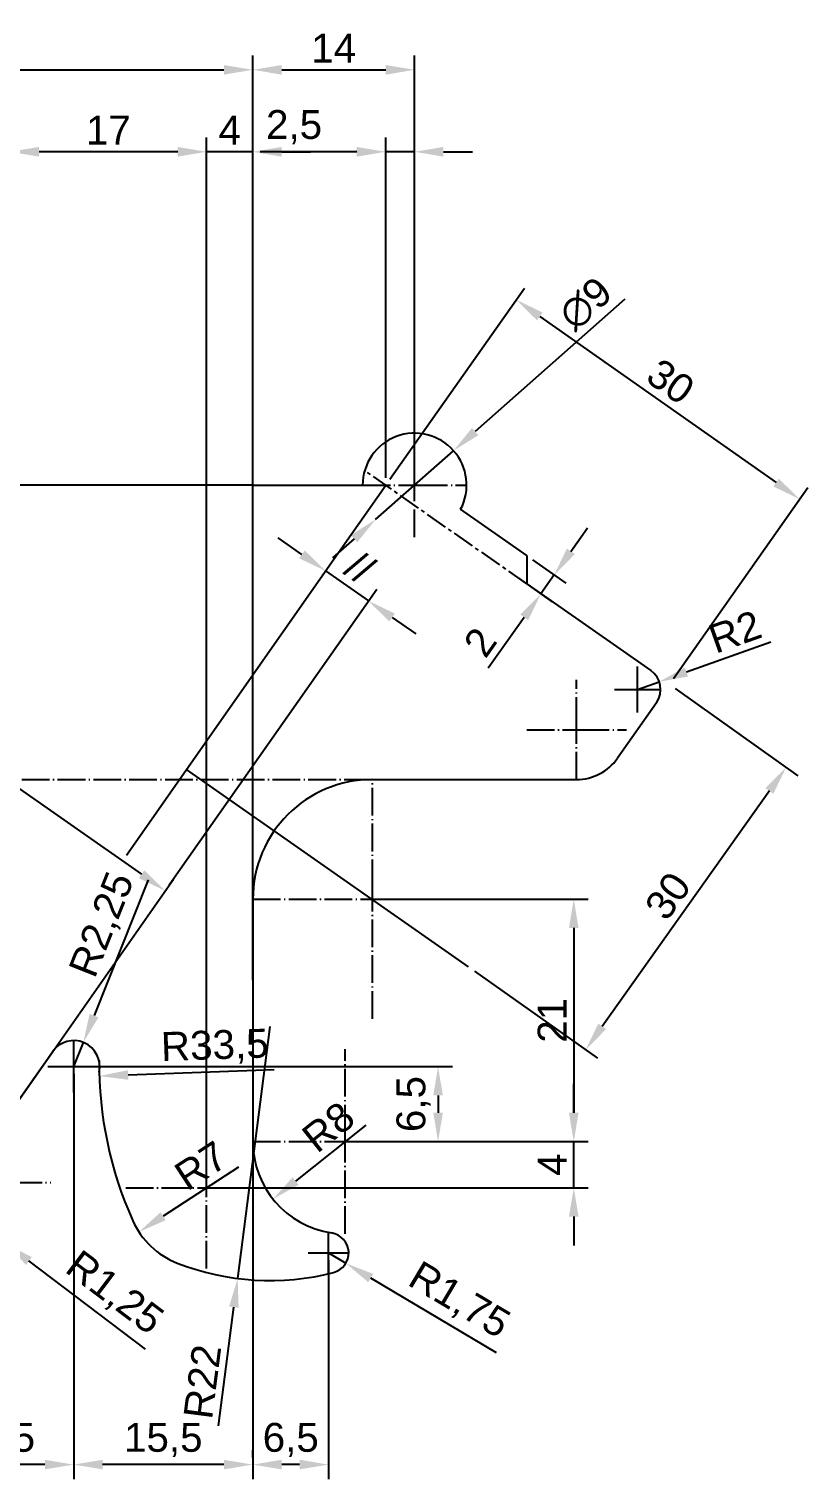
# Model space of a CAD drawing. Header units: millimetres. Extents: x 25 to 198, y 59 to 185.
# Drawn here: x 130.4 to 197.8, y 59.3 to 184.9 of the extents above; entities that cross this region are included whole.
import ezdxf

# ---------------------------------------------------------------- set-up
doc = ezdxf.new("R2010")
doc.units = ezdxf.units.MM
doc.linetypes.add('ACAD_ISO04W100', pattern=[30, 24, -3, 0, -3])
doc.linetypes.add('CENTER2', pattern=[28.575, 19.05, -3.175, 3.175, -3.175])
for name, color, linetype in [('koty', 3, 'Continuous'), ('koty kružnice', 3, 'Continuous'), ('medved', 7, 'Continuous'), ('osy', 2, 'Continuous')]:
    doc.layers.add(name, color=color, linetype=linetype)
doc.styles.get("Standard").update_dxf_attribs({"font": 'arial.ttf'})
doc.dimstyles.new('ISO-25', dxfattribs={"dimtxt": 2.5, "dimasz": 2.5, "dimexe": 1.25, "dimexo": 0.625, "dimtad": 1, "dimtxsty": 'Standard', "dimcen": 2.5, "dimadec": 0, "dimazin": 0, "dimtfac": 1, "dimtmove": 0, "dimatfit": 3, "dimfxl": 1, "dimarcsym": 0})

# ---------------------------------------------------------------- blocks, each defined once
blk = doc.blocks.new('*U9')
at = {"layer": 'osy', "color": 0, "linetype": 'ACAD_ISO04W100', "ltscale": 0.1, "transparency": 16777216}
for p, q in [((0, 3), (0, 34.48)), ((-42.11, 0), (-3, 0)), ((3, 0), (71.41, 0)), ((0, -30), (0, -3))]:
    blk.add_line(p, q, dxfattribs=at)
at = {"layer": 'osy', "color": 0, "linetype": 'Continuous', "ltscale": 0.1, "transparency": 16777216}
for p, q in [((0, -3), (0, 3)), ((-3, 0), (3, 0))]:
    blk.add_line(p, q, dxfattribs=at)
blk = doc.blocks.new('*U10')
at = {"layer": 'osy', "color": 0, "linetype": 'ACAD_ISO04W100', "ltscale": 0.1, "transparency": 16777216}
for p, q in [((0, 0.45), (0, 4.5)), ((-4.5, 0), (-0.45, 0)), ((0.45, 0), (4.5, 0)), ((0, -4.5), (0, -0.45))]:
    blk.add_line(p, q, dxfattribs=at)
at = {"layer": 'osy', "color": 0, "linetype": 'Continuous', "ltscale": 0.1, "transparency": 16777216}
for p, q in [((-0.45, 0), (0.45, 0)), ((0, -0.45), (0, 0.45))]:
    blk.add_line(p, q, dxfattribs=at)
blk = doc.blocks.new('*U11')
at = {"layer": 'osy', "color": 0, "linetype": 'ACAD_ISO04W100', "ltscale": 0.1, "transparency": 16777216}
for p, q in [((0, 0.8), (0, 8)), ((-8, 0), (-0.8, 0)), ((0.8, 0), (8, 0)), ((0, -8), (0, -0.8))]:
    blk.add_line(p, q, dxfattribs=at)
at = {"layer": 'osy', "color": 0, "linetype": 'Continuous', "ltscale": 0.1, "transparency": 16777216}
for p, q in [((-0.8, 0), (0.8, 0)), ((0, -0.8), (0, 0.8))]:
    blk.add_line(p, q, dxfattribs=at)
blk = doc.blocks.new('*U12')
at = {"layer": 'osy', "color": 0, "linetype": 'ACAD_ISO04W100', "ltscale": 0.1, "transparency": 16777216}
for p, q in [((0, 1.04), (0, 10.36)), ((-10.36, 0), (-1.04, 0)), ((1.04, 0), (10.36, 0)), ((0, -10.36), (0, -1.04))]:
    blk.add_line(p, q, dxfattribs=at)
at = {"layer": 'osy', "color": 0, "linetype": 'Continuous', "ltscale": 0.1, "transparency": 16777216}
for p, q in [((-1.04, 0), (1.04, 0)), ((0, -1.04), (0, 1.04))]:
    blk.add_line(p, q, dxfattribs=at)
blk = doc.blocks.new('*U13')
at = {"layer": 'osy', "color": 0, "linetype": 'ACAD_ISO04W100', "ltscale": 0.1, "transparency": 16777216}
for p, q in [((0, 0.2), (0, 2)), ((-2, 0), (-0.2, 0)), ((0.2, 0), (2, 0)), ((0, -2), (0, -0.2))]:
    blk.add_line(p, q, dxfattribs=at)
at = {"layer": 'osy', "color": 0, "linetype": 'Continuous', "ltscale": 0.1, "transparency": 16777216}
for p, q in [((-0.2, 0), (0.2, 0)), ((0, -0.2), (0, 0.2))]:
    blk.add_line(p, q, dxfattribs=at)
blk = doc.blocks.new('*U14')
at = {"layer": 'osy', "color": 0, "linetype": 'ACAD_ISO04W100', "ltscale": 0.1, "transparency": 16777216}
for p, q in [((0, 0.43), (0, 4.32)), ((-4.32, 0), (-0.43, 0)), ((0.43, 0), (4.32, 0)), ((0, -4.32), (0, -0.43))]:
    blk.add_line(p, q, dxfattribs=at)
at = {"layer": 'osy', "color": 0, "linetype": 'Continuous', "ltscale": 0.1, "transparency": 16777216}
for p, q in [((-0.43, 0), (0.43, 0)), ((0, -0.43), (0, 0.43))]:
    blk.add_line(p, q, dxfattribs=at)
blk = doc.blocks.new('*U15')
at = {"layer": 'osy', "color": 0, "linetype": 'ACAD_ISO04W100', "ltscale": 0.1, "transparency": 16777216}
for p, q in [((0, 0.175), (0, 1.75)), ((-1.75, 0), (-0.175, 0)), ((0.175, 0), (1.75, 0)), ((0, -1.75), (0, -0.175))]:
    blk.add_line(p, q, dxfattribs=at)
at = {"layer": 'osy', "color": 0, "linetype": 'Continuous', "ltscale": 0.1, "transparency": 16777216}
for p, q in [((-0.175, 0), (0.175, 0)), ((0, -0.175), (0, 0.175))]:
    blk.add_line(p, q, dxfattribs=at)
blk = doc.blocks.new('*U19')
at = {"layer": 'osy', "color": 0, "linetype": 'ACAD_ISO04W100', "ltscale": 0.1, "transparency": 16777216}
for p, q in [((0, 0.7), (0, 7)), ((-7, 0), (-0.7, 0)), ((0.7, 0), (7, 0)), ((0, -7), (0, -0.7))]:
    blk.add_line(p, q, dxfattribs=at)
at = {"layer": 'osy', "color": 0, "linetype": 'Continuous', "ltscale": 0.1, "transparency": 16777216}
for p, q in [((-0.7, 0), (0.7, 0)), ((0, -0.7), (0, 0.7))]:
    blk.add_line(p, q, dxfattribs=at)
blk = doc.blocks.new('*D21')
at = {"layer": 'Defpoints', "color": 0, "transparency": 16777216}
for p in [(167.15, 148.35), (160.41, 142.39)]:
    blk.add_point(p, dxfattribs=at)
at = {"layer": 'koty kružnice', "color": 0, "lineweight": -2, "transparency": 16777216}
for p, q in [((181.99, 161.47), (169.03, 150.01)), ((160.41, 142.39), (167.15, 148.35)), ((158.54, 140.73), (156.67, 139.08))]:
    blk.add_line(p, q, dxfattribs=at)
at = {"layer": 'koty kružnice', "color": 0, "transparency": 16777216}
for points in [[(168.75, 150.32), (169.3, 149.69), (167.15, 148.35)], [(158.26, 141.04), (158.81, 140.42), (160.41, 142.39)]]:
    blk.add_solid(points, dxfattribs=at)
at = {"layer": 'koty kružnice', "color": 0, "transparency": 16777216, "insert": (178.58, 161.08), "char_height": 2.5, "attachment_point": 5, "rotation": 41.48}
blk.add_mtext('∅9', dxfattribs=at)
blk = doc.blocks.new('*D23')
at = {"layer": 'Defpoints', "color": 0, "transparency": 16777216}
for p in [(184.96, 128.34), (183.07, 127.67)]:
    blk.add_point(p, dxfattribs=at)
at = {"layer": 'koty kružnice', "color": 0, "lineweight": -2, "transparency": 16777216}
for p, q in [((194.62, 131.78), (187.31, 129.18)), ((183.07, 127.67), (184.96, 128.34))]:
    blk.add_line(p, q, dxfattribs=at)
at = {"layer": 'koty kružnice', "color": 0, "transparency": 16777216}
blk.add_solid([(187.17, 129.57), (187.45, 128.79), (184.96, 128.34)], dxfattribs=at)
at = {"layer": 'koty kružnice', "color": 0, "transparency": 16777216, "insert": (191.51, 132.67), "char_height": 2.5, "attachment_point": 5, "rotation": 19.605}
blk.add_mtext('R2', dxfattribs=at)
blk = doc.blocks.new('*D38')
at = {"layer": 'Defpoints', "color": 0, "transparency": 16777216}
for p in [(169.97, 95.33), (136.49, 94.19)]:
    blk.add_point(p, dxfattribs=at)
at = {"layer": 'koty kružnice', "color": 0, "lineweight": -2, "transparency": 16777216}
blk.add_line((151.64, 94.71), (138.99, 94.27), dxfattribs=at)
at = {"layer": 'koty kružnice', "color": 0, "transparency": 16777216}
blk.add_solid([(138.97, 94.69), (139, 93.86), (136.49, 94.19)], dxfattribs=at)
at = {"layer": 'koty kružnice', "color": 0, "transparency": 16777216, "insert": (146.49, 96.66), "char_height": 2.5, "attachment_point": 5, "rotation": 1.9567}
blk.add_mtext('R33,5', dxfattribs=at)
blk = doc.blocks.new('*D39')
at = {"layer": 'Defpoints', "color": 0, "transparency": 16777216}
for p in [(145.78, 84.51), (139.92, 80.68)]:
    blk.add_point(p, dxfattribs=at)
at = {"layer": 'koty kružnice', "color": 0, "lineweight": -2, "transparency": 16777216}
blk.add_line((148.53, 86.3), (142.02, 82.04), dxfattribs=at)
at = {"layer": 'koty kružnice', "color": 0, "transparency": 16777216}
blk.add_solid([(141.79, 82.39), (142.24, 81.7), (139.92, 80.68)], dxfattribs=at)
at = {"layer": 'koty kružnice', "color": 0, "transparency": 16777216, "insert": (145.29, 86.43), "char_height": 2.5, "attachment_point": 5, "rotation": 33.1685}
blk.add_mtext('R7', dxfattribs=at)
blk = doc.blocks.new('*D40')
at = {"layer": 'Defpoints', "color": 0, "transparency": 16777216}
for p in [(151.26, 98.47), (148.46, 76.65)]:
    blk.add_point(p, dxfattribs=at)
at = {"layer": 'koty kružnice', "color": 0, "lineweight": -2, "transparency": 16777216}
for p, q in [((151.26, 98.47), (148.46, 76.65)), ((146.82, 63.9), (148.14, 74.17))]:
    blk.add_line(p, q, dxfattribs=at)
at = {"layer": 'koty kružnice', "color": 0, "transparency": 16777216}
blk.add_solid([(147.73, 74.22), (148.55, 74.12), (148.46, 76.65)], dxfattribs=at)
at = {"layer": 'koty kružnice', "color": 0, "transparency": 16777216, "insert": (145.41, 67.71), "char_height": 2.5, "attachment_point": 5, "rotation": 82.6823}
blk.add_mtext('R22', dxfattribs=at)
blk = doc.blocks.new('*D41')
at = {"layer": 'Defpoints', "color": 0, "transparency": 16777216}
for p in [(156.33, 78.87), (157.83, 77.97)]:
    blk.add_point(p, dxfattribs=at)
at = {"layer": 'koty kružnice', "color": 0, "lineweight": -2, "transparency": 16777216}
for p, q in [((156.33, 78.87), (157.83, 77.97)), ((170.86, 70.22), (159.98, 76.69))]:
    blk.add_line(p, q, dxfattribs=at)
at = {"layer": 'koty kružnice', "color": 0, "transparency": 16777216}
blk.add_solid([(160.19, 77.05), (159.77, 76.33), (157.83, 77.97)], dxfattribs=at)
at = {"layer": 'koty kružnice', "color": 0, "transparency": 16777216, "insert": (167.58, 74.65), "char_height": 2.5, "attachment_point": 5, "rotation": 329.2501}
blk.add_mtext('R1,75', dxfattribs=at)
blk = doc.blocks.new('*D42')
at = {"layer": 'Defpoints', "color": 0, "transparency": 16777216}
for p in [(157.78, 88.51), (151.52, 83.53)]:
    blk.add_point(p, dxfattribs=at)
at = {"layer": 'koty kružnice', "color": 0, "lineweight": -2, "transparency": 16777216}
blk.add_line((159.57, 89.93), (153.48, 85.08), dxfattribs=at)
at = {"layer": 'koty kružnice', "color": 0, "transparency": 16777216}
blk.add_solid([(153.22, 85.41), (153.74, 84.76), (151.52, 83.53)], dxfattribs=at)
at = {"layer": 'koty kružnice', "color": 0, "transparency": 16777216, "insert": (156.32, 89.77), "char_height": 2.5, "attachment_point": 5, "rotation": 38.5092}
blk.add_mtext('R8', dxfattribs=at)
blk = doc.blocks.new('*D43')
at = {"layer": 'Defpoints', "color": 0, "transparency": 16777216}
for p in [(100.99, 149.41), (95.24, 147.04), (122.21, 145.67), (125.68, 145.37), (149.78, 145.37)]:
    blk.add_point(p, dxfattribs=at)
at = {"layer": 'koty', "color": 0, "lineweight": -2, "transparency": 16777216}
for p, q in [((96.17, 152.8), (97.7, 158.52)), ((100.38, 149.52), (94.4, 150.58)), ((123.3, 145.37), (93.94, 145.37))]:
    blk.add_line(p, q, dxfattribs=at)
for start, end in [(165.0135, 170), (174.9865, 175.0135)]:
    blk.add_arc((123.93, 145.37), 28.73, start, end, dxfattribs=at)
at = {"layer": 'koty', "color": 0, "transparency": 16777216}
for points in [[(94.89, 147.93), (95.72, 147.83), (95.63, 150.36)], [(95.72, 147.85), (94.89, 147.88), (95.19, 145.37)]]:
    blk.add_solid(points, dxfattribs=at)
at = {"layer": 'koty', "color": 0, "transparency": 16777216, "insert": (95.1, 156.15), "char_height": 2.5, "attachment_point": 5, "rotation": 75.0135}
blk.add_mtext('10°', dxfattribs=at)
blk = doc.blocks.new('*D50')
at = {"layer": 'Defpoints', "color": 0, "transparency": 16777216}
for p in [(149.78, 181.34), (95.78, 119.87), (149.78, 101.88)]:
    blk.add_point(p, dxfattribs=at)
at = {"layer": 'koty', "color": 0, "lineweight": -2, "transparency": 16777216}
for p, q in [((95.78, 120.49), (95.78, 182.59)), ((149.78, 102.5), (149.78, 182.59)), ((98.28, 181.34), (147.28, 181.34))]:
    blk.add_line(p, q, dxfattribs=at)
at = {"layer": 'koty', "color": 0, "transparency": 16777216}
for points in [[(98.28, 181.75), (98.28, 180.92), (95.78, 181.34)], [(147.28, 181.75), (147.28, 180.92), (149.78, 181.34)]]:
    blk.add_solid(points, dxfattribs=at)
at = {"layer": 'koty', "color": 0, "transparency": 16777216, "insert": (122.78, 183.23), "char_height": 2.5, "attachment_point": 5}
blk.add_mtext('54', dxfattribs=at)
blk = doc.blocks.new('*D51')
at = {"layer": 'Defpoints', "color": 0, "transparency": 16777216}
for p in [(149.78, 181.34), (163.78, 181.34), (163.78, 145.37)]:
    blk.add_point(p, dxfattribs=at)
at = {"layer": 'koty', "color": 0, "lineweight": -2, "transparency": 16777216}
for p, q in [((149.78, 181.96), (149.78, 182.59)), ((163.78, 145.99), (163.78, 182.59)), ((152.28, 181.34), (161.28, 181.34))]:
    blk.add_line(p, q, dxfattribs=at)
at = {"layer": 'koty', "color": 0, "transparency": 16777216}
for points in [[(152.28, 181.75), (152.28, 180.92), (149.78, 181.34)], [(161.28, 181.75), (161.28, 180.92), (163.78, 181.34)]]:
    blk.add_solid(points, dxfattribs=at)
at = {"layer": 'koty', "color": 0, "transparency": 16777216, "insert": (156.78, 183.22), "char_height": 2.5, "attachment_point": 5}
blk.add_mtext('14', dxfattribs=at)
blk = doc.blocks.new('*D52')
at = {"layer": 'Defpoints', "color": 0, "transparency": 16777216}
for p in [(161.28, 174.24), (161.28, 145.37), (163.78, 145.37)]:
    blk.add_point(p, dxfattribs=at)
at = {"layer": 'koty', "color": 0, "lineweight": -2, "transparency": 16777216}
for p, q in [((161.28, 145.99), (161.28, 175.49)), ((163.78, 145.99), (163.78, 175.49)), ((158.78, 174.24), (150.42, 174.24)), ((163.78, 174.24), (161.28, 174.24)), ((166.28, 174.24), (168.78, 174.24))]:
    blk.add_line(p, q, dxfattribs=at)
at = {"layer": 'koty', "color": 0, "transparency": 16777216}
for points in [[(158.78, 174.66), (158.78, 173.82), (161.28, 174.24)], [(166.28, 174.66), (166.28, 173.82), (163.78, 174.24)]]:
    blk.add_solid(points, dxfattribs=at)
at = {"layer": 'koty', "color": 0, "transparency": 16777216, "insert": (153.35, 176.37), "char_height": 2.5, "attachment_point": 5}
blk.add_mtext('2,5', dxfattribs=at)
blk = doc.blocks.new('*D53')
at = {"layer": 'Defpoints', "color": 0, "transparency": 16777216}
for p in [(145.78, 174.24), (149.78, 145.37), (145.78, 84.51)]:
    blk.add_point(p, dxfattribs=at)
at = {"layer": 'koty', "color": 0, "lineweight": -2, "transparency": 16777216}
for p, q in [((145.78, 85.13), (145.78, 175.49)), ((149.78, 145.99), (149.78, 175.49)), ((143.28, 174.24), (140.78, 174.24)), ((149.78, 174.24), (145.78, 174.24)), ((152.28, 174.24), (154.78, 174.24))]:
    blk.add_line(p, q, dxfattribs=at)
at = {"layer": 'koty', "color": 0, "transparency": 16777216}
for points in [[(143.28, 174.66), (143.28, 173.82), (145.78, 174.24)], [(152.28, 174.66), (152.28, 173.82), (149.78, 174.24)]]:
    blk.add_solid(points, dxfattribs=at)
at = {"layer": 'koty', "color": 0, "transparency": 16777216, "insert": (147.78, 176.12), "char_height": 2.5, "attachment_point": 5}
blk.add_mtext('4', dxfattribs=at)
blk = doc.blocks.new('*D54')
at = {"layer": 'Defpoints', "color": 0, "transparency": 16777216}
for p in [(128.78, 174.24), (128.78, 85.42), (145.78, 84.51)]:
    blk.add_point(p, dxfattribs=at)
at = {"layer": 'koty', "color": 0, "lineweight": -2, "transparency": 16777216}
for p, q in [((128.78, 86.04), (128.78, 175.49)), ((145.78, 85.13), (145.78, 175.49)), ((143.28, 174.24), (131.28, 174.24))]:
    blk.add_line(p, q, dxfattribs=at)
at = {"layer": 'koty', "color": 0, "transparency": 16777216}
for points in [[(131.28, 174.66), (131.28, 173.82), (128.78, 174.24)], [(143.28, 174.66), (143.28, 173.82), (145.78, 174.24)]]:
    blk.add_solid(points, dxfattribs=at)
at = {"layer": 'koty', "color": 0, "transparency": 16777216, "insert": (137.28, 176.12), "char_height": 2.5, "attachment_point": 5}
blk.add_mtext('17', dxfattribs=at)
blk = doc.blocks.new('*D56')
at = {"layer": 'Defpoints', "color": 0, "transparency": 16777216}
for p in [(161.28, 145.37), (197.11, 144.15), (185.82, 128.1)]:
    blk.add_point(p, dxfattribs=at)
at = {"layer": 'koty', "color": 0, "lineweight": -2, "transparency": 16777216}
for p, q in [((161.64, 145.88), (173.3, 162.44)), ((174.62, 159.98), (195.07, 145.59)), ((186.18, 128.61), (197.83, 145.17))]:
    blk.add_line(p, q, dxfattribs=at)
at = {"layer": 'koty', "color": 0, "transparency": 16777216}
for points in [[(174.86, 160.32), (174.38, 159.64), (172.58, 161.42)], [(195.31, 145.93), (194.83, 145.25), (197.11, 144.15)]]:
    blk.add_solid(points, dxfattribs=at)
at = {"layer": 'koty', "color": 0, "transparency": 16777216, "insert": (185.94, 154.34), "char_height": 2.5, "attachment_point": 5, "rotation": 324.8611}
blk.add_mtext('30', dxfattribs=at)
blk = doc.blocks.new('*D57')
at = {"layer": 'Defpoints', "color": 0, "transparency": 16777216}
for p in [(185.82, 128.1), (168.46, 103.63), (178.58, 96.45)]:
    blk.add_point(p, dxfattribs=at)
at = {"layer": 'koty', "color": 0, "lineweight": -2, "transparency": 16777216}
for p, q in [((186.33, 127.74), (196.96, 120.2)), ((194.49, 118.88), (180.02, 98.49)), ((168.97, 103.27), (179.6, 95.73))]:
    blk.add_line(p, q, dxfattribs=at)
at = {"layer": 'koty', "color": 0, "transparency": 16777216}
for points in [[(194.15, 119.12), (194.83, 118.64), (195.94, 120.92)], [(179.68, 98.73), (180.36, 98.25), (178.58, 96.45)]]:
    blk.add_solid(points, dxfattribs=at)
at = {"layer": 'koty', "color": 0, "transparency": 16777216, "insert": (185.71, 109.79), "char_height": 2.5, "attachment_point": 5, "rotation": 54.6446}
blk.add_mtext('30', dxfattribs=at)
blk = doc.blocks.new('*D58')
at = {"layer": 'Defpoints', "color": 0, "transparency": 16777216}
for p in [(173.49, 139.26), (172.33, 137.63), (174.71, 135.95)]:
    blk.add_point(p, dxfattribs=at)
at = {"layer": 'koty', "color": 0, "lineweight": -2, "transparency": 16777216}
for p, q in [((177.3, 139.63), (178.75, 141.67)), ((174, 138.9), (176.88, 136.87)), ((172.84, 137.27), (175.73, 135.23)), ((175.86, 137.59), (174.71, 135.95)), ((173.27, 133.91), (170.15, 129.5))]:
    blk.add_line(p, q, dxfattribs=at)
at = {"layer": 'koty', "color": 0, "transparency": 16777216}
for points in [[(176.96, 139.87), (177.65, 139.39), (175.86, 137.59)], [(172.93, 134.15), (173.61, 133.67), (174.71, 135.95)]]:
    blk.add_solid(points, dxfattribs=at)
at = {"layer": 'koty', "color": 0, "transparency": 16777216, "insert": (169.45, 131.77), "char_height": 2.5, "attachment_point": 5, "rotation": 54.7662}
blk.add_mtext('2', dxfattribs=at)
blk = doc.blocks.new('*D62')
at = {"layer": 'Defpoints', "color": 0, "transparency": 16777216}
for p in [(160.15, 109.51), (157.78, 88.51), (177.56, 88.51)]:
    blk.add_point(p, dxfattribs=at)
at = {"layer": 'koty', "color": 0, "lineweight": -2, "transparency": 16777216}
for p, q in [((160.77, 109.51), (178.81, 109.51)), ((177.56, 107.01), (177.56, 91.01)), ((158.41, 88.51), (178.81, 88.51))]:
    blk.add_line(p, q, dxfattribs=at)
at = {"layer": 'koty', "color": 0, "transparency": 16777216}
for points in [[(177.14, 107.01), (177.97, 107.01), (177.56, 109.51)], [(177.14, 91.01), (177.97, 91.01), (177.56, 88.51)]]:
    blk.add_solid(points, dxfattribs=at)
at = {"layer": 'koty', "color": 0, "transparency": 16777216, "insert": (175.68, 99.01), "char_height": 2.5, "attachment_point": 5, "rotation": 90}
blk.add_mtext('21', dxfattribs=at)
blk = doc.blocks.new('*U66')
at = {"layer": 'osy', "color": 0, "linetype": 'ACAD_ISO04W100', "ltscale": 0.1, "transparency": 16777216}
for p, q in [((0, 0.225), (0, 2.25)), ((-2.25, 0), (-0.225, 0)), ((0.225, 0), (2.25, 0)), ((0, -2.25), (0, -0.225))]:
    blk.add_line(p, q, dxfattribs=at)
at = {"layer": 'osy', "color": 0, "linetype": 'Continuous', "ltscale": 0.1, "transparency": 16777216}
for p, q in [((-0.225, 0), (0.225, 0)), ((0, -0.225), (0, 0.225))]:
    blk.add_line(p, q, dxfattribs=at)
blk = doc.blocks.new('*D68')
at = {"layer": 'Defpoints', "color": 0, "transparency": 16777216}
for p in [(135.11, 97.1), (134.28, 95.01)]:
    blk.add_point(p, dxfattribs=at)
at = {"layer": 'koty kružnice', "color": 0, "lineweight": -2, "transparency": 16777216}
for p, q in [((140.71, 111.18), (136.04, 99.42)), ((134.28, 95.01), (135.11, 97.1))]:
    blk.add_line(p, q, dxfattribs=at)
at = {"layer": 'koty kružnice', "color": 0, "transparency": 16777216}
blk.add_solid([(135.65, 99.57), (136.42, 99.27), (135.11, 97.1)], dxfattribs=at)
at = {"layer": 'koty kružnice', "color": 0, "transparency": 16777216, "insert": (136.86, 107.25), "char_height": 2.5, "attachment_point": 5, "rotation": 68.3293}
blk.add_mtext('R2,25', dxfattribs=at)
blk = doc.blocks.new('*D74')
at = {"layer": 'Defpoints', "color": 0, "transparency": 16777216}
for p in [(134.28, 95.01), (157.78, 88.51), (165.81, 88.51)]:
    blk.add_point(p, dxfattribs=at)
at = {"layer": 'koty', "color": 0, "lineweight": -2, "transparency": 16777216}
for p, q in [((134.91, 95.01), (167.06, 95.01)), ((165.81, 92.51), (165.81, 91.01)), ((158.41, 88.51), (167.06, 88.51))]:
    blk.add_line(p, q, dxfattribs=at)
at = {"layer": 'koty', "color": 0, "transparency": 16777216}
for points in [[(165.4, 92.51), (166.23, 92.51), (165.81, 95.01)], [(165.4, 91.01), (166.23, 91.01), (165.81, 88.51)]]:
    blk.add_solid(points, dxfattribs=at)
at = {"layer": 'koty', "color": 0, "transparency": 16777216, "insert": (163.69, 91.76), "char_height": 2.5, "attachment_point": 5, "rotation": 90}
blk.add_mtext('6,5', dxfattribs=at)
blk = doc.blocks.new('*D75')
at = {"layer": 'Defpoints', "color": 0, "transparency": 16777216}
for p in [(157.78, 88.51), (177.56, 88.51), (145.78, 84.51)]:
    blk.add_point(p, dxfattribs=at)
at = {"layer": 'koty', "color": 0, "lineweight": -2, "transparency": 16777216}
for p, q in [((177.56, 91.01), (177.56, 93.51)), ((158.41, 88.51), (178.81, 88.51)), ((177.56, 84.51), (177.56, 88.51)), ((146.41, 84.51), (178.81, 84.51)), ((177.56, 82.01), (177.56, 79.51))]:
    blk.add_line(p, q, dxfattribs=at)
at = {"layer": 'koty', "color": 0, "transparency": 16777216}
for points in [[(177.14, 91.01), (177.97, 91.01), (177.56, 88.51)], [(177.14, 82.01), (177.97, 82.01), (177.56, 84.51)]]:
    blk.add_solid(points, dxfattribs=at)
at = {"layer": 'koty', "color": 0, "transparency": 16777216, "insert": (175.68, 86.51), "char_height": 2.5, "attachment_point": 5, "rotation": 90}
blk.add_mtext('4', dxfattribs=at)
blk = doc.blocks.new('*D79')
at = {"layer": 'Defpoints', "color": 0, "transparency": 16777216}
for p in [(120.78, 103.29), (134.28, 95.01), (120.78, 60.53)]:
    blk.add_point(p, dxfattribs=at)
at = {"layer": 'koty', "color": 0, "lineweight": -2, "transparency": 16777216}
for p, q in [((120.78, 102.66), (120.78, 59.28)), ((134.28, 94.38), (134.28, 59.28)), ((131.78, 60.53), (123.28, 60.53))]:
    blk.add_line(p, q, dxfattribs=at)
at = {"layer": 'koty', "color": 0, "transparency": 16777216}
for points in [[(123.28, 60.95), (123.28, 60.12), (120.78, 60.53)], [(131.78, 60.95), (131.78, 60.12), (134.28, 60.53)]]:
    blk.add_solid(points, dxfattribs=at)
at = {"layer": 'koty', "color": 0, "transparency": 16777216, "insert": (127.53, 62.66), "char_height": 2.5, "attachment_point": 5}
blk.add_mtext('13,5', dxfattribs=at)
blk = doc.blocks.new('*D81')
at = {"layer": 'Defpoints', "color": 0, "transparency": 16777216}
for p in [(149.78, 99.01), (134.28, 95.01), (134.28, 60.53)]:
    blk.add_point(p, dxfattribs=at)
at = {"layer": 'koty', "color": 0, "lineweight": -2, "transparency": 16777216}
for p, q in [((149.78, 98.38), (149.78, 59.28)), ((134.28, 94.38), (134.28, 59.28)), ((147.28, 60.53), (136.78, 60.53))]:
    blk.add_line(p, q, dxfattribs=at)
at = {"layer": 'koty', "color": 0, "transparency": 16777216}
for points in [[(136.78, 60.95), (136.78, 60.12), (134.28, 60.53)], [(147.28, 60.95), (147.28, 60.12), (149.78, 60.53)]]:
    blk.add_solid(points, dxfattribs=at)
at = {"layer": 'koty', "color": 0, "transparency": 16777216, "insert": (142.03, 62.66), "char_height": 2.5, "attachment_point": 5}
blk.add_mtext('15,5', dxfattribs=at)
blk = doc.blocks.new('*D82')
at = {"layer": 'Defpoints', "color": 0, "transparency": 16777216}
for p in [(156.33, 78.87), (149.78, 60.53), (149.78, 60.53)]:
    blk.add_point(p, dxfattribs=at)
at = {"layer": 'koty', "color": 0, "lineweight": -2, "transparency": 16777216}
for p, q in [((156.33, 78.24), (156.33, 59.28)), ((149.78, 61.16), (149.78, 61.78)), ((153.83, 60.53), (152.28, 60.53))]:
    blk.add_line(p, q, dxfattribs=at)
at = {"layer": 'koty', "color": 0, "transparency": 16777216}
for points in [[(152.28, 60.95), (152.28, 60.12), (149.78, 60.53)], [(153.83, 60.95), (153.83, 60.12), (156.33, 60.53)]]:
    blk.add_solid(points, dxfattribs=at)
at = {"layer": 'koty', "color": 0, "transparency": 16777216, "insert": (153.06, 62.66), "char_height": 2.5, "attachment_point": 5}
blk.add_mtext('6,5', dxfattribs=at)
blk = doc.blocks.new('*U87')
at = {"layer": 'osy', "color": 0, "linetype": 'ACAD_ISO04W100', "ltscale": 0.1, "transparency": 16777216}
for p, q in [((0, 0.35), (0, 3.5)), ((-3.5, 0), (-0.35, 0)), ((0.35, 0), (3.5, 0)), ((0, -3.5), (0, -0.35))]:
    blk.add_line(p, q, dxfattribs=at)
at = {"layer": 'osy', "color": 0, "linetype": 'Continuous', "ltscale": 0.1, "transparency": 16777216}
for p, q in [((-0.35, 0), (0.35, 0)), ((0, -0.35), (0, 0.35))]:
    blk.add_line(p, q, dxfattribs=at)
blk = doc.blocks.new('*D89')
at = {"layer": 'Defpoints', "color": 0, "transparency": 16777216}
for p in [(127.41, 80.43), (128.41, 79.67)]:
    blk.add_point(p, dxfattribs=at)
at = {"layer": 'koty kružnice', "color": 0, "lineweight": -2, "transparency": 16777216}
for p, q in [((127.41, 80.43), (128.41, 79.67)), ((140.5, 70.54), (130.4, 78.17))]:
    blk.add_line(p, q, dxfattribs=at)
at = {"layer": 'koty kružnice', "color": 0, "transparency": 16777216}
blk.add_solid([(130.65, 78.5), (130.15, 77.83), (128.41, 79.67)], dxfattribs=at)
at = {"layer": 'koty kružnice', "color": 0, "transparency": 16777216, "insert": (137.73, 75.3), "char_height": 2.5, "attachment_point": 5, "rotation": 322.9455}
blk.add_mtext('R1,25', dxfattribs=at)
blk = doc.blocks.new('*D94')
at = {"layer": 'Defpoints', "color": 0, "transparency": 16777216}
for p in [(80.26, 119.87), (142.2, 110.23), (126.35, 87.6)]:
    blk.add_point(p, dxfattribs=at)
at = {"layer": 'koty', "color": 0, "lineweight": -2, "transparency": 16777216}
for p, q in [((80.62, 120.38), (96.83, 143.53)), ((98.16, 141.07), (140.15, 111.66)), ((126.71, 88.11), (142.91, 111.25))]:
    blk.add_line(p, q, dxfattribs=at)
at = {"layer": 'koty', "color": 0, "transparency": 16777216}
for points in [[(98.4, 141.41), (97.92, 140.73), (96.11, 142.5)], [(140.39, 112.01), (139.91, 111.32), (142.2, 110.23)]]:
    blk.add_solid(points, dxfattribs=at)
at = {"layer": 'koty', "color": 0, "transparency": 16777216, "insert": (120.25, 127.94), "char_height": 2.5, "attachment_point": 5, "rotation": 325}
blk.add_mtext('//', dxfattribs=at)
blk = doc.blocks.new('*D95')
at = {"layer": 'Defpoints', "color": 0, "transparency": 16777216}
for p in [(159.78, 135.34), (138.49, 112.82), (142.2, 110.23)]:
    blk.add_point(p, dxfattribs=at)
at = {"layer": 'koty', "color": 0, "lineweight": -2, "transparency": 16777216}
for p, q in [((154.03, 139.37), (151.98, 140.8)), ((138.85, 113.33), (156.8, 138.96)), ((156.08, 137.94), (159.78, 135.34)), ((142.55, 110.74), (160.5, 136.37)), ((161.83, 133.91), (163.88, 132.48))]:
    blk.add_line(p, q, dxfattribs=at)
at = {"layer": 'koty', "color": 0, "transparency": 16777216}
for points in [[(154.27, 139.71), (153.79, 139.03), (156.08, 137.94)], [(162.07, 134.25), (161.59, 133.57), (159.78, 135.34)]]:
    blk.add_solid(points, dxfattribs=at)
at = {"layer": 'koty', "color": 0, "transparency": 16777216, "insert": (159.03, 138.21), "char_height": 2.5, "attachment_point": 5, "rotation": 325}
blk.add_mtext('//', dxfattribs=at)

msp = doc.modelspace()

# ---------------------------------------------------------------- linework, layer by layer
at = {"layer": 'koty', "linetype": 'CENTER2', "ltscale": 0.1}
msp.add_line((173.487, 136.823), (159.467, 146.641), dxfattribs=at)
at = {"layer": 'koty'}
for p, q in [((156.796, 138.96), (161.283, 145.369)), ((168.456, 103.635), (144.034, 120.735))]:
    msp.add_line(p, q, dxfattribs=at)
at = {"layer": 'medved'}
for p, q in [((149.783, 145.369), (125.678, 145.369)), ((149.783, 145.369), (159.283, 145.369)), ((173.487, 139.265), (167.765, 143.272)), ((173.487, 139.265), (173.487, 136.823)), ((173.487, 136.823), (184.219, 129.309)), ((184.71, 126.523), (181.34, 121.71)), ((160.145, 119.869), (177.804, 119.869)), ((149.783, 109.507), (149.783, 88.507)), ((125.916, 86.98), (132.44, 96.297))]:
    msp.add_line(p, q, dxfattribs=at)
for centre, radius, start, end in [((163.783, 145.369), 4.5, 332.22643, 180), ((183.072, 127.67), 2, 325, 55), ((177.804, 124.186), 4.317, 270, 325), ((160.145, 109.507), 10.362, 90, 180), ((134.283, 95.007), 2.25, 347.60056, 145), ((169.971, 95.333), 33.5, 179.66278, 204.1125), ((157.783, 88.507), 8, 180, 261.42425), ((145.783, 84.507), 7, 204.1125, 248.5839), ((156.329, 78.866), 1.75, 284.49661, 81.42425), ((151.26, 98.471), 22, 248.5839, 284.49661)]:
    msp.add_arc(centre, radius, start, end, dxfattribs=at)

# ---------------------------------------------------------------- block references
at = {"layer": 'osy', "linetype": 'ACAD_ISO04W100', "ltscale": 0.1}
for name, p in [('*U9', (95.783, 119.869)), ('*U10', (163.783, 145.369)), ('*U13', (183.072, 127.67)), ('*U14', (177.804, 124.186)), ('*U12', (160.145, 109.507)), ('*U66', (134.283, 95.007)), ('*U11', (157.783, 88.507)), ('*U19', (145.783, 84.507)), ('*U87', (128.783, 84.973)), ('*U15', (156.329, 78.866))]:
    msp.add_blockref(name, p, dxfattribs=at)

# ---------------------------------------------------------------- dimensions: what is measured, and where the dimension line sits
at = {"layer": 'koty'}
for base, p1, p2, picture, middle in [((149.783, 181.338), (95.783, 119.869), (149.783, 101.879), '*D50', (122.783, 183.234)), ((163.783, 181.338), (149.783, 181.338), (163.783, 145.369), '*D51', (156.783, 183.218)), ((128.783, 174.241), (145.783, 84.507), (128.783, 85.415), '*D54', (137.283, 176.121)), ((145.783, 174.241), (149.783, 145.369), (145.783, 84.507), '*D53', (147.783, 176.116)), ((161.283, 174.241), (163.783, 145.369), (161.283, 145.369), '*D52', (153.352, 176.368)), ((120.783, 60.535), (134.283, 95.007), (120.783, 103.286), '*D79', (127.533, 62.662)), ((134.283, 60.535), (149.783, 99.007), (134.283, 95.007), '*D81', (142.033, 62.662))]:
    dim = msp.add_linear_dim(base=base, p1=p1, p2=p2, dimstyle='ISO-25', dxfattribs=at)
    dim.commit()
    dim.dimension.update_dxf_attribs({"geometry": picture, "text_midpoint": middle})
for p1, p2, distance, picture, middle in [((161.283, 145.369), (185.816, 128.102), 19.622, '*D56', (185.938, 154.338)), ((173.487, 139.265), (172.333, 137.631), 2.908, '*D58', (169.45, 131.767)), ((185.816, 128.102), (168.456, 103.635), 12.409, '*D57', (185.705, 109.789))]:
    dim = msp.add_aligned_dim(p1=p1, p2=p2, distance=distance, dimstyle='ISO-25', dxfattribs=at)
    dim.commit()
    dim.dimension.update_dxf_attribs({"geometry": picture, "text_midpoint": middle})
dim = msp.add_angular_dim_2l(base=(95.242, 147.04), line1=((122.205, 145.673), (100.992, 149.413)), line2=((149.783, 145.369), (125.678, 145.369)), dimstyle='ISO-25', dxfattribs=at)
dim.commit()
dim.dimension.update_dxf_attribs({"geometry": '*D43', "text_midpoint": (95.1, 156.15)})
for p1, p2, distance, picture, middle in [((80.261, 119.869), (126.349, 87.598), 27.629, '*D94', (120.252, 127.937)), ((138.494, 112.823), (142.196, 110.231), 30.658, '*D95', (159.03, 138.211))]:
    dim = msp.add_aligned_dim(p1=p1, p2=p2, distance=distance, text='//', dimstyle='ISO-25', dxfattribs=at)
    dim.commit()
    dim.dimension.update_dxf_attribs({"geometry": picture, "text_midpoint": middle})
for base, p1, picture, middle in [((177.557, 88.507), (160.145, 109.507), '*D62', (175.677, 99.007)), ((165.815, 88.507), (134.283, 95.007), '*D74', (163.688, 91.757)), ((177.557, 88.507), (145.783, 84.507), '*D75', (175.682, 86.507))]:
    dim = msp.add_linear_dim(base=base, p1=p1, p2=(157.783, 88.507), angle=90, dimstyle='ISO-25', dxfattribs=at)
    dim.commit()
    dim.dimension.update_dxf_attribs({"geometry": picture, "text_midpoint": middle})
dim = msp.add_linear_dim(base=(149.783, 60.535), p1=(156.329, 78.866), p2=(149.783, 60.535), dimstyle='ISO-25', override={"dimdec": 1}, dxfattribs=at)
dim.commit()
dim.dimension.update_dxf_attribs({"geometry": '*D82', "text_midpoint": (153.056, 62.662)})
at = {"layer": 'koty kružnice'}
dim = msp.add_diameter_dim_2p(p1=(160.412, 142.388), p2=(167.154, 148.35), dimstyle='ISO-25', dxfattribs=at)
dim.commit()
dim.dimension.update_dxf_attribs({"geometry": '*D21', "text_midpoint": (179.887, 159.606), "dimtype": 163})
for center, mpoint, picture, middle in [((183.072, 127.67), (184.956, 128.342), '*D23', (191.511, 132.672)), ((134.283, 95.007), (135.114, 97.098), '*D68', (136.858, 107.249)), ((127.408, 80.426), (128.406, 79.673), '*D89', (137.73, 75.298)), ((156.329, 78.866), (157.833, 77.971), '*D41', (167.582, 74.647))]:
    dim = msp.add_radius_dim(center=center, mpoint=mpoint, dimstyle='ISO-25', dxfattribs=at)
    dim.commit()
    dim.dimension.update_dxf_attribs({"geometry": picture, "text_midpoint": middle})
for center, mpoint, picture, middle in [((169.971, 95.333), (136.49, 94.189), '*D38', (146.562, 94.533)), ((151.26, 98.471), (148.458, 76.65), '*D40', (147.279, 67.471)), ((157.783, 88.507), (151.523, 83.526), '*D42', (157.504, 88.285)), ((145.783, 84.507), (139.924, 80.677), '*D39', (146.319, 84.857))]:
    dim = msp.add_radius_dim(center=center, mpoint=mpoint, dimstyle='ISO-25', dxfattribs=at)
    dim.commit()
    dim.dimension.update_dxf_attribs({"geometry": picture, "text_midpoint": middle, "dimtype": 164})

doc.saveas('drawing.dxf')
